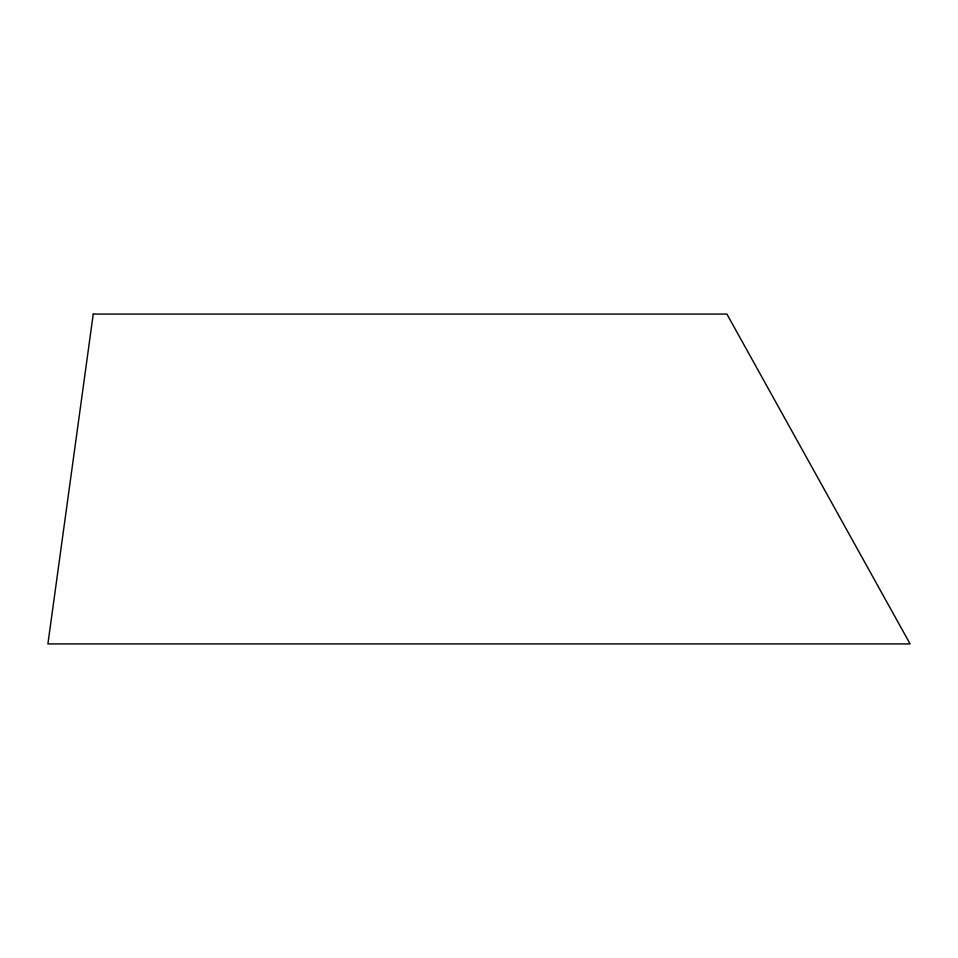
<?xml version="1.0" encoding="UTF-8"?>
<svg xmlns="http://www.w3.org/2000/svg" width="958" height="958" viewBox="0 0 958 958"><rect width="100%" height="100%" fill="white"/><g stroke="black" fill="none" stroke-linecap="round" stroke-linejoin="round"><path stroke-width="1.44" d="M93.249 314.08L47.9 643.92L910.1 643.92L726.906 314.08L93.249 314.08"/></g></svg>
